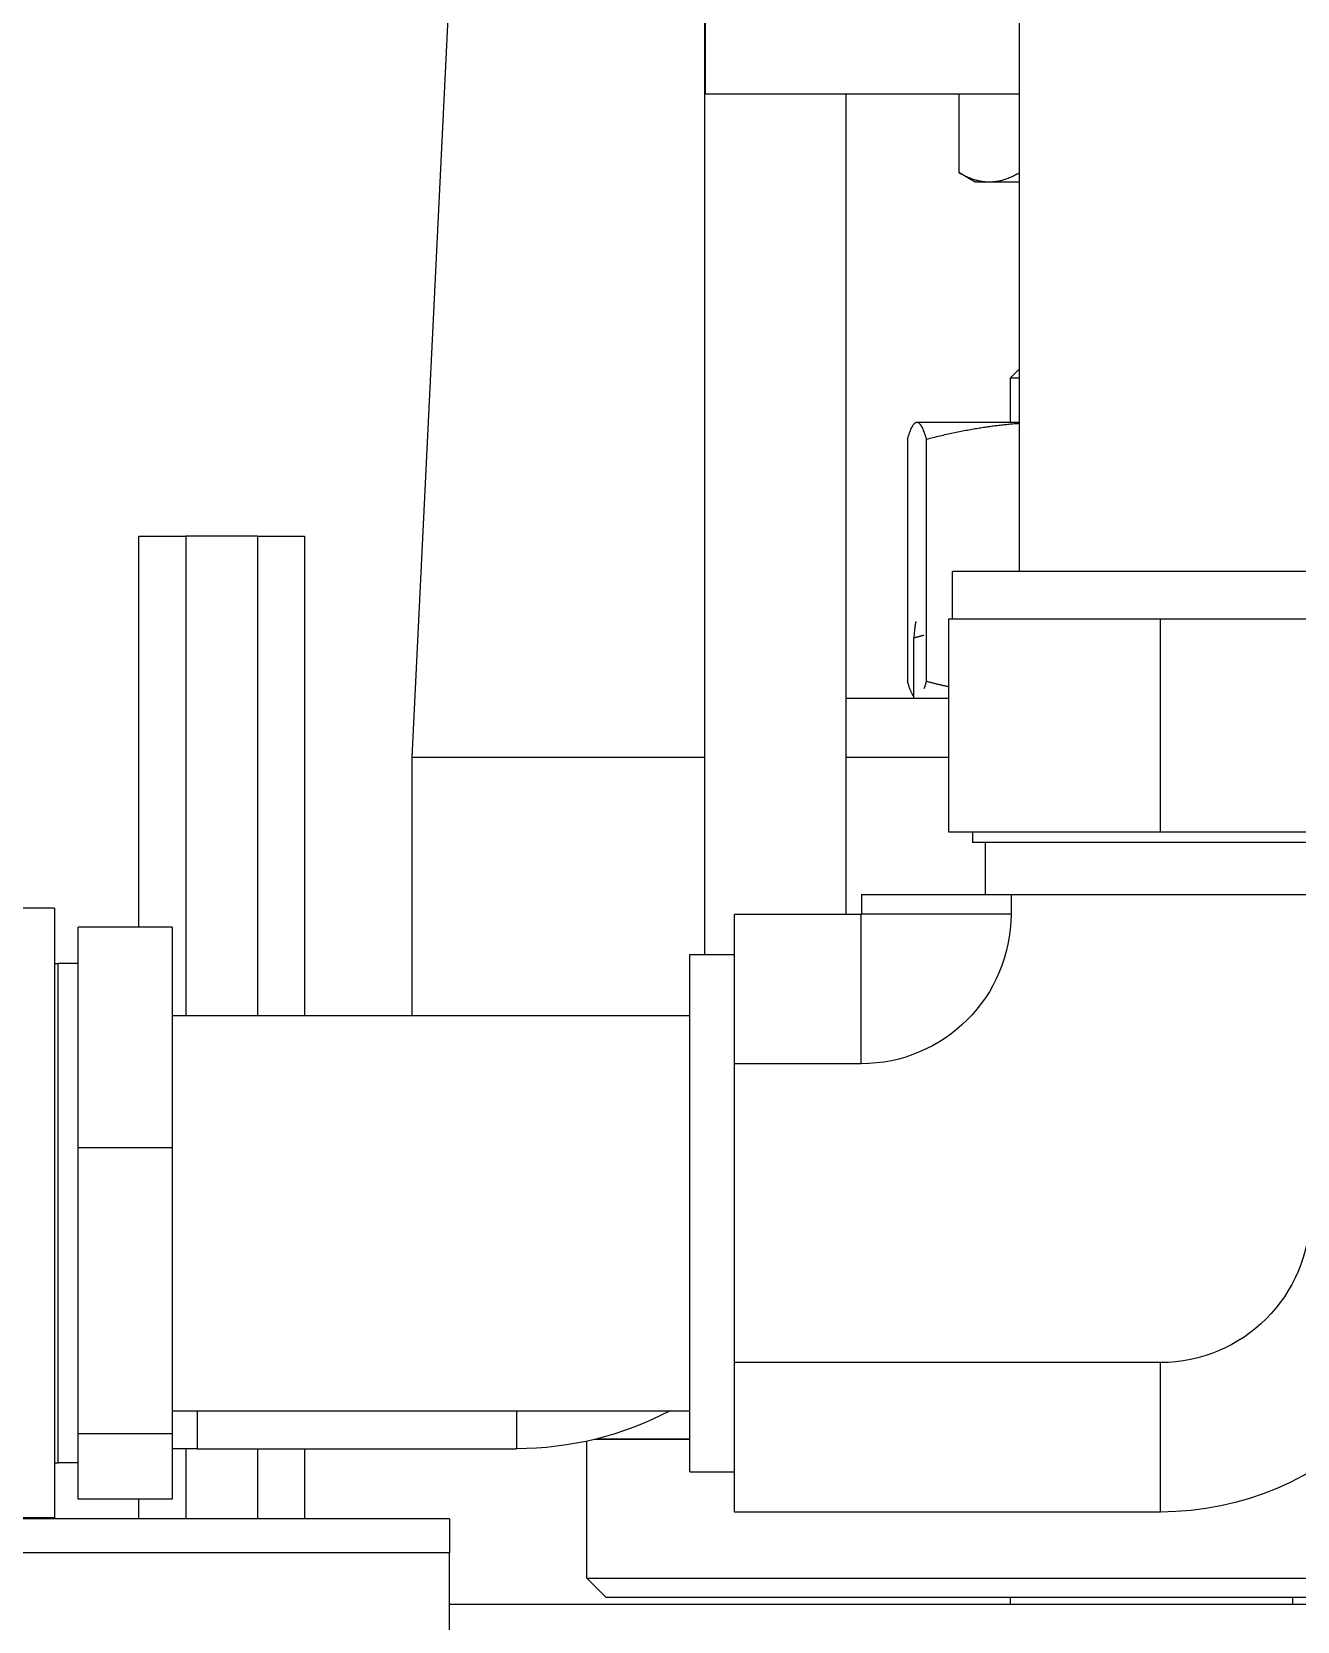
# Model space of a CAD drawing. Header units: inches. Extents: x -883 to 808, y -248 to 1051.
# Drawn here: x -419.319 to -415.958, y -133.434 to -129.211 of the extents above; entities that cross this region are included whole.
import ezdxf

# ---------------------------------------------------------------- set-up
doc = ezdxf.new("R2010")
doc.units = ezdxf.units.IN
doc.header["$MEASUREMENT"] = 0
doc.layers.get('0').update_dxf_attribs({"linetype": 'CONTINUOUS'})
doc.layers.add('EQUIPMENT - COMPRESSORS', color=41, linetype='CONTINUOUS')

# ---------------------------------------------------------------- blocks, each defined once
blk = doc.blocks.new('A$C084a53c6')
for p, q in [((34.2364, 62.6685), (34.2364, 47.2331)), ((35.0713, 46.2155), (35.0713, 48.9519)), ((35.7416, 48.9519), (35.8491, 46.7393)), ((35.0695, 48.5019), (35.0695, 48.9419)), ((35.0695, 48.5019), (34.2364, 48.5019)), ((34.3971, 48.5019), (34.3971, 48.2927)), ((34.6963, 46.3219), (34.6963, 48.5019)), ((34.3536, 48.2675), (34.3971, 48.2927)), ((34.2364, 48.2675), (34.3159, 48.2675)), ((34.3159, 48.2675), (34.3536, 48.2675)), ((34.2364, 47.7708), (34.2595, 47.7477)), ((34.2595, 47.7477), (34.2364, 47.7477)), ((34.2595, 47.6296), (34.2595, 47.7477)), ((34.508, 47.6296), (34.2364, 47.6296)), ((34.5095, 47.6296), (34.508, 47.6296)), ((34.5095, 47.6296), (34.511, 47.6289)), ((34.483, 47.5845), (34.483, 46.9407)), ((34.533, 47.5845), (34.533, 46.9407)), ((36.1345, 47.3269), (36.1345, 46.0529)), ((36.2595, 47.3269), (36.1345, 47.3269)), ((36.2595, 47.3269), (36.2595, 46.0529)), ((36.2595, 47.3269), (36.4495, 47.3269)), ((36.4495, 47.3269), (36.4495, 46.0529)), ((36.5745, 47.3269), (36.4495, 47.3269)), ((36.5745, 46.2882), (36.5745, 47.3269)), ((33.3085, 47.2331), (34.4135, 47.2331)), ((34.4135, 47.1071), (34.4135, 47.2331)), ((33.861, 47.1071), (33.2985, 47.1071)), ((34.4235, 47.1071), (33.861, 47.1071)), ((33.861, 46.5401), (33.861, 47.1071)), ((34.4235, 46.5401), (34.4235, 47.1071)), ((34.5161, 46.8956), (34.5161, 47.0569)), ((34.4235, 46.8956), (34.6963, 46.8956)), ((34.6963, 46.7393), (34.4235, 46.7393)), ((35.8491, 46.7393), (35.0713, 46.7393)), ((35.8491, 46.7393), (35.8491, 46.0529)), ((33.2985, 46.5401), (33.861, 46.5401)), ((33.3617, 46.5127), (34.3603, 46.5127)), ((33.861, 46.5401), (34.4235, 46.5401)), ((34.327, 46.5127), (34.327, 46.3749)), ((34.3603, 46.5401), (34.3603, 46.5127)), ((34.258, 46.3749), (33.464, 46.3749)), ((34.655, 46.3749), (34.258, 46.3749)), ((34.258, 46.3749), (34.258, 46.3227)), ((34.655, 46.3749), (34.655, 46.3227)), ((36.7985, 46.3379), (36.7985, 44.7179)), ((36.7985, 46.3379), (37.3585, 46.3379)), ((34.258, 46.3227), (34.655, 46.3227)), ((34.6558, 46.3219), (34.9929, 46.3219)), ((34.6558, 45.9249), (34.6558, 46.3219)), ((34.9929, 46.1234), (34.9929, 46.3219)), ((36.486, 46.2882), (36.736, 46.2882)), ((36.486, 46.2882), (36.486, 45.7016)), ((36.736, 45.7016), (36.736, 46.2882)), ((35.111, 46.2155), (34.9929, 46.2155)), ((35.111, 44.8403), (35.111, 46.2155)), ((36.736, 46.1913), (36.7893, 46.1913)), ((36.7893, 44.8646), (36.7893, 46.1913)), ((36.7985, 46.191), (36.7893, 46.1913)), ((34.9929, 45.9249), (34.9929, 46.1234)), ((36.486, 46.0529), (35.111, 46.0529)), ((34.6558, 45.9249), (34.9929, 45.9249)), ((34.9929, 45.5279), (34.9929, 45.9249)), ((36.486, 45.7016), (36.736, 45.7016)), ((36.486, 45.7016), (36.486, 44.9413)), ((36.736, 44.9413), (36.736, 45.7016)), ((34.9929, 45.1307), (34.9929, 45.5279)), ((33.8612, 45.1307), (34.9929, 45.1307)), ((33.8612, 44.7337), (33.8612, 45.1307)), ((34.9929, 44.7337), (34.9929, 45.1307)), ((36.486, 45.0029), (35.111, 45.0029)), ((35.5713, 45.0029), (35.5713, 44.9019)), ((36.4193, 45.0029), (36.4193, 44.9019)), ((36.486, 44.9413), (36.736, 44.9413)), ((36.486, 44.9413), (36.486, 44.7677)), ((36.736, 44.7677), (36.736, 44.9413)), ((35.3581, 44.9283), (35.111, 44.9283)), ((35.3637, 44.9269), (35.111, 44.9269)), ((35.3845, 44.5579), (35.3845, 44.9221)), ((36.4193, 44.9019), (35.5713, 44.9019)), ((36.1345, 44.9019), (36.1345, 44.7154)), ((36.2595, 44.9019), (36.2595, 44.7154)), ((36.4193, 44.9019), (36.486, 44.9019)), ((36.4495, 44.9019), (36.4495, 44.7154)), ((36.736, 44.8646), (36.7893, 44.8646)), ((36.7985, 44.8648), (36.7893, 44.8646)), ((35.111, 44.8403), (34.9929, 44.8403)), ((33.8612, 44.7337), (34.9929, 44.7337)), ((36.486, 44.7677), (36.736, 44.7677)), ((36.5745, 44.7154), (36.5745, 44.7677)), ((36.5748, 44.7154), (36.5748, 44.7677)), ((35.7496, 44.7154), (38.336, 44.7154)), ((35.7496, 44.7154), (35.7496, 44.6254)), ((36.7985, 44.7179), (37.3585, 44.7179)), ((35.7496, 44.6254), (42.9996, 44.6254)), ((35.7496, 43.1804), (35.7496, 44.6254)), ((35.3845, 44.5579), (32.3845, 44.5579)), ((35.3345, 44.5079), (35.3845, 44.5579)), ((35.7496, 44.4893), (31.4751, 44.4893)), ((35.3345, 44.5079), (32.4345, 44.5079)), ((33.5095, 44.4893), (33.5095, 44.5079)), ((33.5095, 44.4893), (33.5095, 44.5079)), ((34.2595, 44.4893), (34.2595, 44.5079)), ((34.2595, 44.4893), (34.2595, 44.5079))]:
    blk.add_line(p, q)
for centre, radius, start in [((34.6558, 46.3227), 0.3978, 180), ((34.6558, 46.3227), 0.000787, 180), ((33.8612, 45.5279), 0.7942, 180), ((33.8612, 45.5279), 0.3972, 180), ((35.5713, 45.7769), 0.875, 242.2003)]:
    blk.add_arc(centre, radius, start, 270)
for points, weights in [([(34.2364, 48.2917), (34.2789, 48.2675), (34.3159, 48.2675)], [1.01122123462, 1.04234120603, 1]), ([(34.3159, 48.2675), (34.3536, 48.2675), (34.3971, 48.2927)], [1, 1.04314139574, 1.01001874936]), ([(34.483, 47.5845), (34.3514, 47.6186), (34.2364, 47.6268)], [1, 1.02847774045, 1.01422145792]), ([(34.508, 47.6296), (34.4964, 47.6296), (34.483, 47.5845)], [1, 1.0379548493, 1]), ([(34.533, 47.5845), (34.5196, 47.6296), (34.508, 47.6296)], [1, 1.0379548493, 1]), ([(34.5107, 47.1003), (34.5132, 47.0933), (34.5161, 47.0569)], [1.01206984381, 1.03042679559, 1]), ([(34.5161, 47.0569), (34.5025, 47.0606), (34.4893, 47.064)], [1, 1.00300547367, 1.00553496748]), ([(34.4235, 46.9263), (34.4526, 46.9328), (34.483, 46.9407)], [1.01069146997, 1.00643764472, 1]), ([(34.483, 46.9407), (34.4862, 46.9298), (34.4893, 46.9217)], [1, 1.00886793288, 1.01359198244]), ([(34.5161, 46.9007), (34.524, 46.9105), (34.533, 46.9407)], [1.01699764982, 1.02510694564, 1])]:
    blk.add_rational_spline(points, weights, degree=2)

msp = doc.modelspace()

# ---------------------------------------------------------------- block references
at = {"layer": 'EQUIPMENT - COMPRESSORS', "xscale": -1}
msp.add_blockref('A$C084a53c6', (-382.46019, -177.87785), dxfattribs=at)

doc.saveas('drawing.dxf')
